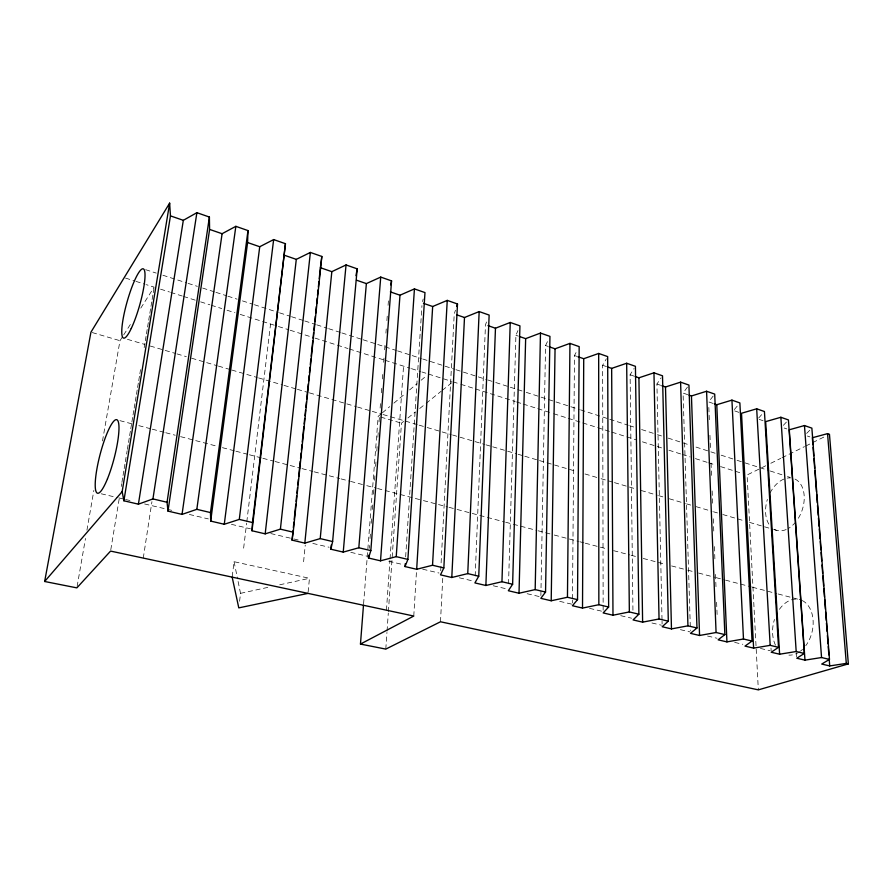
<?xml version="1.0" encoding="UTF-8"?>
<svg xmlns="http://www.w3.org/2000/svg" width="893" height="893" viewBox="0 0 893 893"><rect width="100%" height="100%" fill="white"/><g stroke="black" fill="none" stroke-linecap="round" stroke-linejoin="round"><path stroke-width="0.67" stroke-dasharray="4.46 3.35" d="M572.458 602.954L572.48 600.174M572.491 598.779L574.478 355.526L576.822 351.072M540.879 595.564L545.567 345.535L548.302 339.809M508.541 583.799L515.92 335.288L517.929 330.577M475.176 575.974L485.479 324.773L486.852 321.134M440.695 570.694L454.236 313.968L455.452 310.217M440.483 621.774L442.794 577.38M413.772 616.047L416.562 570.147M405.656 556.852L421.954 305.64M385.798 649.099L386.948 632.467M387.049 631.083L388.299 613.056M388.388 611.672L401.47 423.159L403.625 421.429M386.446 610.187L389.94 560.268M390.04 558.884L403.547 366.152M363.596 603.802L378.185 416.328L381.333 413.693M369.267 548.302L369.49 545.523M370.026 538.591L370.562 531.648M371.209 523.309L371.745 516.377M372.281 509.434L372.816 502.491M373.464 494.164L373.888 488.605M374.535 480.278L375.071 473.335M375.607 466.392L376.143 459.449M376.79 451.121L377.326 444.178M377.862 437.235L378.409 430.303M379.045 421.965L379.48 416.417M380.128 408.09L380.664 401.147M381.3 392.82L381.735 387.261M382.383 378.933L382.918 371.99M383.666 362.268L383.99 358.104M384.637 349.777L385.062 344.229M385.921 333.122L386.245 328.948M386.892 320.62L387.316 315.073M388.075 305.35L388.5 299.802M308.13 592.014L309.458 578.307L234.055 561.697L232.158 577.135M303.598 561.742L305.25 545.11M243.633 548.157L246.624 523.253M246.792 521.869L270.557 324.014M239.581 601.268L240.53 593.343L237.828 580.149M143.271 558.092L151.944 501.62M110.799 549.708L119.651 496.095M121.247 486.473L121.694 483.727M121.928 482.354L122.832 476.851M123.055 475.478L123.971 469.975M124.194 468.602L125.098 463.099M125.333 461.726L127.152 450.731M127.375 449.358L128.279 443.854M128.514 442.481L129.418 436.99M129.641 435.605L130.557 430.113M130.78 428.74L131.684 423.237M131.918 421.864L132.823 416.361M133.046 414.988L133.961 409.496M134.184 408.123L135.1 402.62M135.323 401.247L136.227 395.744M136.462 394.371L137.366 388.868M137.589 387.495L138.504 382.003M138.728 380.63L139.632 375.127M139.866 373.754L140.547 369.624M144.175 347.634L145.09 342.131M145.313 340.758L146.218 335.266M146.452 333.882L147.356 328.39M147.579 327.017L148.495 321.513M148.718 320.14L149.622 314.637M149.857 313.264L150.761 307.772M150.995 306.388L151.899 300.896M152.123 299.523L153.038 294.02M153.261 292.647L153.942 288.528M77.111 586.5L85.494 538.434M86.934 530.196L93.877 490.369M102.505 440.941L119.986 340.691L122.966 336.036M422.489 301.588L423.193 299.01M603.155 610.142L602.641 365.27L606.403 358.763M632.936 610.165L630.112 374.759L634.097 368.429M123.703 334.875L131.874 322.072M140.793 308.096L154.165 287.144L146.352 284.666M662.014 619.753L656.924 384.023L661.11 377.862M687.465 387.071L683.078 393.065L687.856 394.717M713.183 396.046L708.607 401.895L713.273 403.502M734.325 409.563L737.495 405.768M758.693 418.002L762.789 413.37M783.351 425.336L786.733 421.73M806.636 433.418L810.13 429.901M382.383 412.812L389.716 406.639M393.913 403.123L405.444 393.433M409.63 389.906L416.964 383.744M421.161 380.217L426.396 375.819M407.911 417.98L415.412 411.952M419.699 408.503L425.068 404.194M426.14 403.335L441.142 391.279M442.214 390.408L451.869 382.662M765.803 465.744L747.084 474.987L758.336 689.865M770.804 463.277L780.783 458.343M782.034 457.729L804.504 446.634M805.754 446.02L825.724 436.152M240.53 593.343L268.916 587.148M279.721 584.792L309.458 578.307M101.222 493.784L117.496 497.602M118.847 497.914L124.272 499.187M125.634 499.511L132.421 501.107M144.621 503.965L173.108 510.651M189.383 514.468L208.382 518.922M231.443 524.336L250.431 528.79M270.78 533.556L292.48 538.658M293.83 538.97L299.255 540.243M312.829 543.424L329.104 547.242M350.804 552.332L367.079 556.16M388.79 561.25L402.352 564.432M422.702 569.198L438.976 573.016M459.326 577.793L472.888 580.975M493.237 585.752L506.8 588.933M527.149 593.711L539.35 596.569M559.699 601.346L571.911 604.204M589.547 608.345L601.748 611.214M620.747 615.668L631.597 618.213M651.946 622.979L661.434 625.212M680.421 629.665L689.921 631.898M707.557 636.028L717.046 638.261M734.682 642.391L742.82 644.3M760.456 648.441L769.956 650.673M119.919 420.659L132.052 423.862M138.795 425.637L150.939 428.83M152.29 429.187L164.424 432.379M165.774 432.737L175.218 435.226M180.609 436.644L217.032 446.232M222.424 447.661L234.569 450.853M235.919 451.211L248.053 454.403M249.404 454.76L261.549 457.953M262.899 458.31L273.682 461.156M275.033 461.502L300.662 468.256M302.013 468.613L312.807 471.448M314.146 471.805L339.775 478.559M341.126 478.916L349.219 481.048M350.569 481.394L365.404 485.301M366.755 485.658L376.199 488.147M377.549 488.504L422.054 500.225M423.405 500.582L447.683 506.967M449.034 507.324L455.776 509.099M457.127 509.456L504.344 521.892M505.684 522.238L536.715 530.409M538.066 530.766L552.901 534.673M554.252 535.03L578.53 541.426M579.881 541.772L583.922 542.844M585.272 543.201L606.849 548.882M613.603 550.657L629.788 554.921M631.128 555.279L636.53 556.696M643.273 558.471L664.85 564.153M671.603 565.928L686.438 569.834M687.789 570.192L693.18 571.609M698.572 573.038L714.757 577.291M716.108 577.648L724.201 579.78M725.551 580.137L751.18 586.88M752.531 587.237L776.81 593.633M778.16 593.99L799.737 599.672M92.258 332.564L119.986 340.691M380.775 417.087L401.47 423.159M127.465 339.329L144.856 344.441M150.203 346.015L175.631 353.494M176.97 353.896L186.336 356.653M191.682 358.227L217.099 365.706M218.439 366.097L230.483 369.635M231.823 370.037L257.24 377.516M258.579 377.906L282.657 384.995M283.996 385.385L296.029 388.935M297.369 389.326L308.074 392.474M309.413 392.864L356.24 406.65M357.58 407.041L370.952 410.981M372.292 411.372L381.657 414.129M382.997 414.519L417.779 424.755M419.118 425.146L425.805 427.122M427.144 427.513L451.222 434.601M452.561 434.991L484.676 444.446M486.015 444.837L491.362 446.411M492.702 446.801L516.779 453.89M518.119 454.28L523.477 455.854M524.805 456.256L538.189 460.185M539.528 460.587L576.99 471.604M585.015 473.971L599.728 478.302M601.067 478.693L613.111 482.231M614.451 482.633L634.51 488.538M641.207 490.503L657.259 495.224M658.599 495.626L663.945 497.2M669.303 498.774L685.355 503.496M686.695 503.886L690.702 505.07M696.06 506.644L712.112 511.365M713.451 511.767L717.459 512.939M722.817 514.524L744.215 520.82M749.573 522.394L772.311 529.091M773.651 529.482L776.33 530.263M125.489 278.069L134.62 280.949M135.926 281.362L145.046 284.253M160.539 289.165L169.469 291.989M170.742 292.402L182.217 296.029M183.489 296.431L195.355 300.193M200.635 301.867L209.866 304.792M211.194 305.216L221.743 308.554M227.023 310.228L234.937 312.74M240.217 314.403L277.087 326.09M278.404 326.503L288.863 329.818M290.169 330.231L313.7 337.688M315.006 338.101L347.969 348.538M349.286 348.962L383.7 359.868M385.017 360.281L410.11 368.229M411.427 368.653L420.614 371.555M421.931 371.979L425.872 373.218M428.495 374.055L451.657 381.389M452.941 381.802L459.56 383.901M460.888 384.314L474.138 388.511M475.467 388.935L515.216 401.526M516.534 401.95L521.836 403.625M523.164 404.049L536.414 408.246M537.731 408.659L552.309 413.28M553.638 413.705L566.888 417.902M568.216 418.315L581.466 422.512M582.783 422.936L610.611 431.743M611.939 432.167L635.783 439.724M642.413 441.823L663.611 448.543M668.913 450.217L680.834 453.99M682.163 454.414L690.11 456.937M695.413 458.611L707.334 462.395M708.662 462.808L715.282 464.907M720.584 466.592L741.782 473.301M145.637 269.675L156.253 273.102M162.883 275.234L186.749 282.925M188.077 283.36L197.364 286.352M202.666 288.059L214.599 291.911M215.927 292.335L226.532 295.75M227.86 296.175L237.147 299.177M242.449 300.885L253.054 304.301M254.382 304.725L278.248 312.427M279.576 312.851L290.192 316.267M291.509 316.702L303.453 320.542M304.77 320.967L315.385 324.393M316.714 324.818L327.318 328.233M328.646 328.669L340.579 332.509M341.907 332.944L361.799 339.351M363.127 339.775L376.388 344.051M377.706 344.486L396.28 350.469M397.597 350.893L410.858 355.168M412.186 355.593L421.474 358.584M422.802 359.008L454.626 369.267M455.955 369.702L486.451 379.525M487.779 379.96L494.409 382.092M495.738 382.528L508.999 386.792M510.327 387.227L524.905 391.927M526.234 392.351L579.278 409.452M580.606 409.876L608.457 418.85M609.785 419.286L628.348 425.269M629.677 425.693L633.65 426.977M641.609 429.544L656.199 434.244M657.516 434.668L661.501 435.951M668.131 438.095L689.351 444.926M695.982 447.069L715.873 453.477M721.176 455.184L735.765 459.884M737.082 460.319L743.713 462.451M745.041 462.875L768.918 470.578M770.235 471.002L782.179 474.853M787.481 476.561L790.126 477.409M515.92 335.288L518.353 336.125M545.567 345.535L547.945 346.361M574.478 355.526L576.789 356.329M602.641 365.27L606.514 366.599M630.112 374.759L633.885 376.065M656.924 384.023L660.597 385.296M734.671 410.903L739.237 412.477M759.173 419.375L763.068 420.715M784.199 428.026L786.744 428.897M807.384 436.03L809.862 436.889M234.055 561.697L237.56 578.831M796.433 652.66L796.701 656.835M770.994 648.084L771.15 650.863M708.83 407.454L709.332 419.978M709.935 435.282L710.437 447.806M711.051 463.11L711.609 477.029M712.168 490.938L712.659 503.462M713.273 518.766L713.775 531.29M714.389 546.594L714.947 560.514M715.494 574.422L716.052 588.342M716.61 602.25L717.224 617.554M683.156 395.845L690.423 630.581M662.048 621.148L662.104 623.939M795.027 479.083A27.281 18.184 -71.1 0 1 797.136 520.094M795.763 521.914A27.281 18.184 -71.1 0 1 788.206 528.522M786.175 529.538A27.281 18.184 -71.1 0 1 773.115 528.701M768.84 524.102A27.281 18.184 -71.1 0 1 767.388 499.399M770.045 492.958A27.281 18.184 -71.1 0 1 790.417 477.911M802.282 600.554A28.386 19.791 -77.2 0 1 805.765 645.695M802.483 649.412A28.386 19.791 -77.2 0 1 800.519 651.086M799.514 651.823A28.386 19.791 -77.2 0 1 788.943 655.127M775.481 645.181A28.386 19.791 -77.2 0 1 774.465 619.452M779.422 609.327A28.386 19.791 -77.2 0 1 801.088 600.029"/><path stroke-width="1.34" d="M608.635 607.028L598.846 604.706L582.515 608.088L583.721 358.718L598.678 353.449L607.664 356.597L608.635 607.028L603.155 612.922L612.978 615.221L629.353 611.939L638.886 614.205L635.425 366.32L626.674 363.261L611.66 368.385L607.798 367.045M582.515 608.088L572.435 605.733L577.537 599.649L579.166 346.618L569.957 343.392L555.055 348.817L549.128 346.763M577.537 599.649L567.457 597.261L569.957 343.392M519.57 336.549L525.653 338.648L540.488 333.067L549.943 336.371L545.545 592.059L540.834 598.343L551.204 600.766L555.055 348.817M487.98 325.632L495.47 328.222L510.238 322.462L519.938 325.867L512.627 584.245L508.34 590.731L519.012 593.231L535.175 589.603L540.488 333.067M519.012 593.231L525.653 338.648M423.449 303.33L432.67 306.511L447.248 300.394L457.495 303.988L443.843 567.937L432.536 565.247L416.674 569.288L405.031 566.564L407.889 559.409L396.235 556.64L380.518 560.826L368.519 558.025L370.841 550.613L358.819 547.766L343.247 552.108L330.879 549.217L332.62 541.549L320.219 538.602L304.826 543.123L292.056 540.131L293.205 532.195L280.402 529.158L265.188 533.847L252.016 530.766L252.507 522.539L239.291 519.413L224.277 524.269L210.681 521.088L247.595 242.539L247.986 230.584L235.841 226.331L222.089 233.72L209.598 229.412L209.397 217.055L196.884 212.679L183.322 220.325L170.463 215.883L169.637 203.135L90.941 332.185L44.65 581.488L76.865 587.873L110.576 551.081L413.772 616.047L360.459 644.076L363.484 605.197M456.792 314.849L464.494 317.506L479.161 311.579L489.141 315.073L478.748 576.208L474.897 582.906L485.881 585.484L501.955 581.723L510.238 322.462M485.881 585.484L495.47 328.222M443.843 567.937L440.483 574.858L451.791 577.503L467.753 573.607L479.161 311.579M451.791 577.503L464.494 317.506M432.536 565.247L447.248 300.394M416.674 569.288L432.67 306.511M407.889 559.409L424.979 292.591L414.441 288.897L399.975 295.215L390.353 291.888M405.031 566.564L405.21 563.784M396.235 556.64L414.441 288.897M380.518 560.826L399.975 295.215M368.519 558.025L368.731 555.245M370.841 550.613L391.558 280.882L380.731 277.087L366.376 283.594L356.474 280.179M252.016 530.766L285.447 243.7L273.649 239.57L259.729 246.736L247.595 242.539M358.819 547.766L380.731 277.087M343.247 552.108L366.376 283.594M330.879 549.217L331.247 545.043M332.62 541.549L357.189 268.838L346.049 264.942L331.828 271.662L320.375 267.699L321.837 256.458L310.373 252.44L296.286 259.372L284.51 255.298M320.219 538.602L346.049 264.942M304.826 543.123L331.828 271.662M292.056 540.131L293.06 530.453M293.351 527.685L293.931 522.148M294.21 519.391L295.795 504.177M296.085 501.408L296.655 495.883M296.945 493.115L297.514 487.578M297.804 484.81L298.385 479.284M298.664 476.516L300.249 461.301M300.539 458.544L301.108 453.008M301.399 450.239L301.979 444.714M302.258 441.946L303.843 426.731M304.133 423.963L304.703 418.437M304.993 415.669L305.573 410.133M305.852 407.375L306.433 401.839M306.723 399.071L308.297 383.867M308.587 381.099L309.157 375.562M309.447 372.794L310.027 367.269M310.306 364.5L310.887 358.964M311.177 356.207L312.751 340.992M313.041 338.224L313.622 332.698M313.901 329.93L314.481 324.393M314.771 321.625L315.341 316.1M315.631 313.331L316.345 306.422M316.635 303.653L317.216 298.117M317.495 295.36L318.075 289.823M318.366 287.055L318.935 281.529M319.225 278.761L320.375 267.699M293.205 532.195L321.837 256.458M280.402 529.158L310.373 252.44M265.188 533.847L296.286 259.372M252.507 522.539L285.447 243.7M239.291 519.413L273.649 239.57M224.277 524.269L259.729 246.736M210.681 521.088L210.48 512.571L247.986 230.584M209.397 217.055L167.047 502.268L167.996 511.109L182.038 514.39L196.828 509.334L235.841 226.331M182.038 514.39L222.089 233.72M167.996 511.109L209.598 229.412M169.637 203.135L122.162 491.619L123.893 500.783L138.404 504.177L152.937 498.919L196.884 212.679M138.404 504.177L183.322 220.325M123.893 500.783L170.463 215.883M355.972 275.658L357.189 268.838M390.654 284.856L391.558 280.882M456.68 306.478L457.495 303.988M44.65 581.488L122.162 491.619M638.886 614.205L633.059 619.921L642.614 622.153L659.045 618.983L668.321 621.182L662.506 375.808L653.966 372.816L638.919 377.806L635.146 376.5M668.321 621.182L662.171 626.73L671.469 628.906L687.945 625.837L696.975 627.98L688.927 385.073L680.6 382.148L665.497 386.993L661.825 385.72M696.975 627.98L690.501 633.36L699.565 635.481L716.074 632.512L724.87 634.599L714.701 394.103L706.575 391.257L691.45 395.967L689.061 395.13M724.87 634.599L718.117 639.823L726.935 641.888L743.478 639.008L752.04 641.04L739.873 402.922L731.936 400.131L716.778 404.719L714.445 403.915M752.04 641.04L745.008 646.108L753.614 648.128L770.168 645.349L778.517 647.325L764.43 411.528L756.684 408.804L741.514 413.269L753.614 648.128M778.517 647.325L771.228 652.247L779.611 654.212L796.188 651.522L804.325 653.453L788.43 419.933L780.862 417.277L765.669 421.619L779.611 654.212M804.325 653.453L796.802 658.23L804.973 660.139L821.549 657.538L829.485 659.414L811.871 428.138L804.47 425.548L789.278 429.779L804.973 660.139M829.485 659.414L821.727 664.057L829.709 665.932L846.296 663.399L848.35 663.89L829.463 434.311L827.543 433.641L812.34 437.749L812.876 444.669M848.35 663.89L758.336 689.865L440.483 621.774L385.798 649.099L360.459 644.076M551.204 600.766L567.457 597.261M307.996 593.387L238.788 607.876L232.158 577.135M152.937 498.919L167.047 502.268M196.828 509.334L210.48 512.571M467.753 573.607L478.748 576.208M501.955 581.723L512.627 584.245M535.175 589.603L545.545 592.059M577.938 356.731L583.721 358.718M827.543 433.641L846.296 663.399M813.076 447.426L813.713 455.731M813.925 458.489L814.662 468.178M814.874 470.935L816.448 491.686M816.66 494.443L817.285 502.748M817.497 505.516L818.234 515.194M818.446 517.962L819.082 526.256M819.294 529.024L820.031 538.702M820.232 541.471L820.868 549.764M821.08 552.533L821.705 560.826M822.029 564.979L822.654 573.273M822.866 576.041L823.603 585.719M823.815 588.487L824.451 596.781M824.652 599.549L825.389 609.227M825.601 611.995L826.237 620.289M826.449 623.057L827.074 631.351M827.387 635.503L828.023 643.797M828.235 646.565L828.86 654.87M829.184 659.012L829.709 665.932M804.47 425.548L821.549 657.538M780.862 417.277L796.188 651.522M756.684 408.804L770.168 645.349M731.936 400.131L743.478 639.008M716.778 404.719L726.935 641.888M706.575 391.257L716.074 632.512M691.45 395.967L699.565 635.481M680.6 382.148L687.945 625.837M665.497 386.993L671.469 628.906M653.966 372.816L659.045 618.983M638.919 377.806L642.614 622.153M626.674 363.261L629.353 611.939M611.66 368.385L612.978 615.221M598.678 353.449L598.846 604.706M107.484 478.771A37.997 7.278 -75.4 0 0 117.217 419.956A37.997 7.278 -75.4 0 0 96.611 470.656A37.997 7.278 -75.4 0 0 107.484 478.771M131.249 328.468A36.021 6.508 -74.2 0 0 144.376 270.155A36.021 6.508 -74.2 0 0 124.529 311.936A36.021 6.508 -74.2 0 0 131.249 328.468"/></g></svg>
